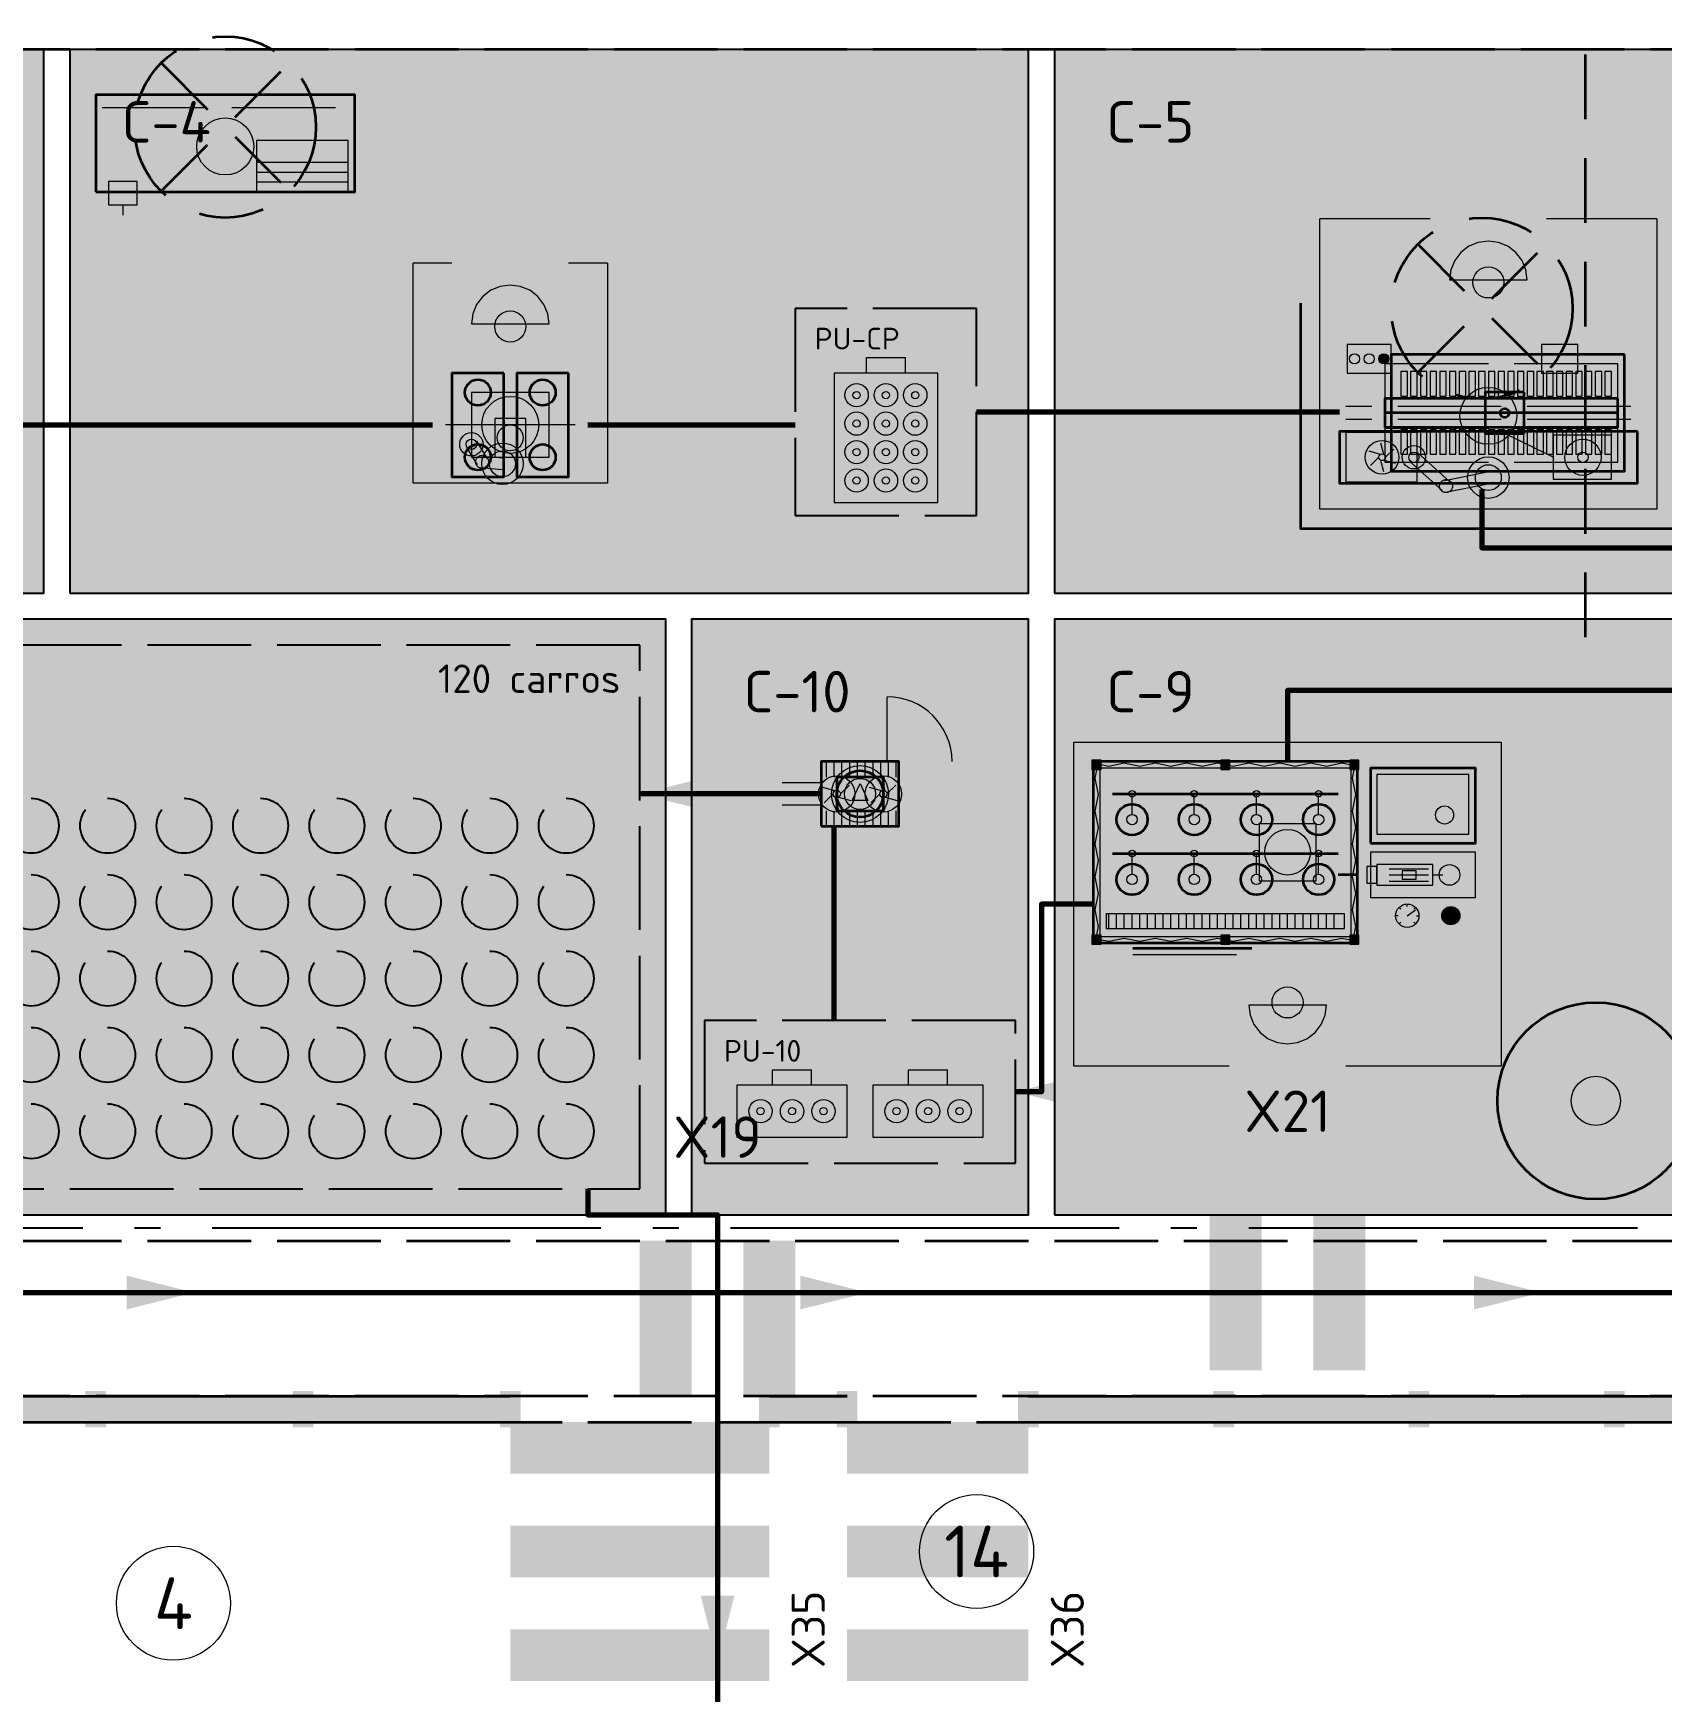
# Model space of a CAD drawing. Header units: millimetres. Extents: x 0 to 1189, y 0 to 841.
# Drawn here: x 471.6 to 534.4, y 586.6 to 650.6 of the extents above; entities that cross this region are included whole.
import ezdxf
from ezdxf.enums import TextEntityAlignment as Align

# ---------------------------------------------------------------- set-up
doc = ezdxf.new("R2010")
doc.units = ezdxf.units.MM
for name, pattern in [('FLUJO-TRAZOS', [4, 2.5, -1.5]), ('IRAM-E-TRAZOS', [5, 4, -1]), ('IRAM-F-TRAZO-PUNTO', [20, 15, -2, 1, -2])]:
    doc.linetypes.add(name, pattern=pattern)
for name, color, linetype, lineweight, true_color in [('A-AREA-TRABAJO', 30, 'CONTINUOUS', 13, 0xeb963c), ('A-DEFENSA', 2, 'CONTINUOUS', 35, 0xe6b400), ('A-EQUIPO', 30, 'CONTINUOUS', 35, 0xe67800), ('A-MAMPARA', 1, 'CONTINUOUS', 35, 0xc82828), ('A-PASILLO', 2, 'IRAM-E-TRAZOS', 35, 0xd7a500), ('A-PULMON', 6, 'IRAM-E-TRAZOS', 25, 0xdc00c8), ('A-SENDA', 2, 'CONTINUOUS', 25, 0xd7a500), ('A-ZONA-LOG', 5, 'IRAM-F-TRAZO-PUNTO', 25, 0x285ac8)]:
    doc.layers.add(name, color=color, linetype=linetype, lineweight=lineweight, true_color=true_color)
for name, color, linetype, lineweight in [('A-EJE', 1, 'IRAM-F-TRAZO-PUNTO', 18), ('A-EQUIPO-FINO', 8, 'CONTINUOUS', 13), ('A-EQUIPO-OCULTO', 8, 'IRAM-E-TRAZOS', 13), ('A-EQUIPO-RELLENO', 9, 'CONTINUOUS', 13), ('A-OPERARIO', 6, 'CONTINUOUS', 18), ('A-RELLENO', 9, 'CONTINUOUS', 13), ('A-SECTOR', 1, 'CONTINUOUS', 25), ('A-SECTOR-TXT', 1, 'CONTINUOUS', 25), ('A-TEXTO', 7, 'CONTINUOUS', 18), ('F-EFL-GAS', 4, 'FLUJO-TRAZOS', 35), ('F-EFL-LIQ', 34, 'FLUJO-TRAZOS', 35), ('F-MP', 5, 'CONTINUOUS', 70), ('F-SE', 30, 'CONTINUOUS', 70)]:
    doc.layers.add(name, color=color, linetype=linetype, lineweight=lineweight)
doc.styles.add('ISO3098', font='isocpeur.ttf')

msp = doc.modelspace()

# ---------------------------------------------------------------- hatches: boundary and pattern name
at = {"layer": 'A-DEFENSA', "true_color": 0x1e1e1e}
h = msp.add_hatch(color=7, dxfattribs=at)
h.dxf.hatch_style = 1
h.paths.add_polyline_path([(473.6, 596.8), (474.4, 596.8), (474.4, 598.2), (473.6, 598.2)])
h = msp.add_hatch(color=7, dxfattribs=at)
h.dxf.hatch_style = 1
h.paths.add_polyline_path([(481.6, 596.8), (482.4, 596.8), (482.4, 598.2), (481.6, 598.2)])
h = msp.add_hatch(color=7, dxfattribs=at)
h.dxf.hatch_style = 1
h.paths.add_polyline_path([(489.6, 596.8), (490.4, 596.8), (490.4, 598.2), (489.6, 598.2)])
h = msp.add_hatch(color=7, dxfattribs=at)
h.dxf.hatch_style = 1
h.paths.add_polyline_path([(499.6, 596.8), (500.4, 596.8), (500.4, 598.2), (499.6, 598.2)])
h = msp.add_hatch(color=7, dxfattribs=at)
h.dxf.hatch_style = 1
h.paths.add_polyline_path([(502.6, 596.8), (503.4, 596.8), (503.4, 598.2), (502.6, 598.2)])
h = msp.add_hatch(color=7, dxfattribs=at)
h.dxf.hatch_style = 1
h.paths.add_polyline_path([(509.6, 596.8), (510.4, 596.8), (510.4, 598.2), (509.6, 598.2)])
h = msp.add_hatch(color=7, dxfattribs=at)
h.dxf.hatch_style = 1
h.paths.add_polyline_path([(517.138, 596.8), (517.938, 596.8), (517.938, 598.2), (517.138, 598.2)])
h = msp.add_hatch(color=7, dxfattribs=at)
h.dxf.hatch_style = 1
h.paths.add_polyline_path([(524.677, 596.8), (525.477, 596.8), (525.477, 598.2), (524.677, 598.2)])
h = msp.add_hatch(color=7, dxfattribs=at)
h.dxf.hatch_style = 1
h.paths.add_polyline_path([(532.215, 596.8), (533.015, 596.8), (533.015, 598.2), (532.215, 598.2)])
at = {"layer": 'A-DEFENSA', "true_color": 0xf5c800}
h = msp.add_hatch(color=7, dxfattribs=at)
h.dxf.hatch_style = 1
h.paths.add_polyline_path([(426, 597), (490, 597), (490, 598), (426, 598)])
h = msp.add_hatch(color=7, dxfattribs=at)
h.dxf.hatch_style = 1
h.paths.add_polyline_path([(500, 597), (503, 597), (503, 598), (500, 598)])
h = msp.add_hatch(color=7, dxfattribs=at)
h.dxf.hatch_style = 1
h.paths.add_polyline_path([(510, 597), (608, 597), (608, 598), (510, 598)])
at = {"layer": 'A-EQUIPO-FINO'}
h = msp.add_hatch(dxfattribs=at)
h.set_pattern_fill('ANSI31', scale=0.0944882, angle=45)
h.paths.add_polyline_path([(502, 621.9), (505, 621.9), (505, 622.5), (502, 622.5)])
h = msp.add_hatch(dxfattribs=at)
h.set_pattern_fill('ANSI31', scale=0.0944882, angle=45)
h.paths.add_polyline_path([(502, 620), (505, 620), (505, 620.6), (502, 620.6)])
at = {"layer": 'A-EQUIPO-RELLENO', "true_color": 0xeedec0}
h = msp.add_hatch(color=7, dxfattribs=at)
h.dxf.hatch_style = 1
h.paths.add_polyline_path([(474, 644.5), (484, 644.5), (484, 648.25), (474, 648.25)])
at = {"layer": 'A-EQUIPO-RELLENO', "true_color": 0xcdd0d4}
h = msp.add_hatch(color=7, dxfattribs=at)
h.dxf.hatch_style = 1
h.paths.add_polyline_path([(474.5, 644), (475.6, 644), (475.6, 644.9), (474.5, 644.9)])
at = {"layer": 'A-EQUIPO-RELLENO', "true_color": 0xfae1f5}
h = msp.add_hatch(color=7, dxfattribs=at)
h.dxf.hatch_style = 1
h.paths.add_polyline_path([(529.25, 641.1), (529.199, 641.488), (529.049, 641.85), (528.811, 642.161), (528.5, 642.399), (528.138, 642.549), (527.75, 642.6), (527.362, 642.549), (527, 642.399), (526.689, 642.161), (526.451, 641.85), (526.301, 641.488), (526.25, 641.1), (529.25, 641.1)])
at = {"layer": 'A-EQUIPO-RELLENO', "true_color": 0xffffff}
h = msp.add_hatch(color=7, dxfattribs=at)
h.dxf.hatch_style = 1
h.paths.add_polyline_path([(527.15, 641), (527.17, 640.845), (527.23, 640.7), (527.326, 640.576), (527.45, 640.48), (527.595, 640.42), (527.75, 640.4), (527.905, 640.42), (528.05, 640.48), (528.174, 640.576), (528.27, 640.7), (528.33, 640.845), (528.35, 641), (528.33, 641.155), (528.27, 641.3), (528.174, 641.424), (528.05, 641.52), (527.905, 641.58), (527.75, 641.6), (527.595, 641.58), (527.45, 641.52), (527.326, 641.424), (527.23, 641.3), (527.17, 641.155)])
at = {"layer": 'A-EQUIPO-RELLENO', "true_color": 0xfae1f5}
h = msp.add_hatch(color=7, dxfattribs=at)
h.dxf.hatch_style = 1
h.paths.add_polyline_path([(491.5, 639.4), (491.449, 639.788), (491.299, 640.15), (491.061, 640.461), (490.75, 640.699), (490.388, 640.849), (490, 640.9), (489.612, 640.849), (489.25, 640.699), (488.939, 640.461), (488.701, 640.15), (488.551, 639.788), (488.5, 639.4), (491.5, 639.4)])
at = {"layer": 'A-EQUIPO-RELLENO', "true_color": 0xffffff}
h = msp.add_hatch(color=7, dxfattribs=at)
h.dxf.hatch_style = 1
h.paths.add_polyline_path([(489.4, 639.3), (489.42, 639.145), (489.48, 639), (489.576, 638.876), (489.7, 638.78), (489.845, 638.72), (490, 638.7), (490.155, 638.72), (490.3, 638.78), (490.424, 638.876), (490.52, 639), (490.58, 639.145), (490.6, 639.3), (490.58, 639.455), (490.52, 639.6), (490.424, 639.724), (490.3, 639.82), (490.155, 639.88), (490, 639.9), (489.845, 639.88), (489.7, 639.82), (489.576, 639.724), (489.48, 639.6), (489.42, 639.455)])
at = {"layer": 'A-EQUIPO-RELLENO', "true_color": 0xcdd0d4}
h = msp.add_hatch(color=7, dxfattribs=at)
h.dxf.hatch_style = 1
h.paths.add_polyline_path([(524, 638.6), (522.3, 638.6), (522.3, 637.5), (524, 637.5)])
h = msp.add_hatch(color=7, dxfattribs=at)
h.dxf.hatch_style = 1
h.paths.add_polyline_path([(531.2, 638.6), (529.8, 638.6), (529.8, 637.5), (531.2, 637.5)])
at = {"layer": 'A-EQUIPO-RELLENO', "true_color": 0xdc2828}
h = msp.add_hatch(color=7, dxfattribs=at)
h.dxf.hatch_style = 1
h.paths.add_polyline_path([(523.519, 638.05), (523.525, 637.999), (523.545, 637.951), (523.577, 637.91), (523.618, 637.879), (523.665, 637.859), (523.717, 637.852), (523.768, 637.859), (523.816, 637.879), (523.857, 637.91), (523.888, 637.951), (523.908, 637.999), (523.915, 638.05), (523.908, 638.101), (523.888, 638.149), (523.857, 638.19), (523.816, 638.221), (523.768, 638.241), (523.717, 638.248), (523.665, 638.241), (523.618, 638.221), (523.577, 638.19), (523.545, 638.149), (523.525, 638.101)])
at = {"layer": 'A-EQUIPO-RELLENO', "true_color": 0xeeeeee}
h = msp.add_hatch(color=7, dxfattribs=at)
h.dxf.hatch_style = 1
h.paths.add_polyline_path([(533, 638.214), (524, 638.214), (524, 633.714), (533, 633.714)])
at = {"layer": 'A-EQUIPO-RELLENO', "true_color": 0xcdd0d4}
h = msp.add_hatch(color=7, dxfattribs=at)
h.dxf.hatch_style = 1
h.paths.add_polyline_path([(489.75, 637.5), (487.75, 637.5), (487.75, 633.5), (489.75, 633.5)])
h = msp.add_hatch(color=7, dxfattribs=at)
h.dxf.hatch_style = 1
h.paths.add_polyline_path([(492.25, 637.5), (490.25, 637.5), (490.25, 633.5), (492.25, 633.5)])
at = {"layer": 'A-EQUIPO-RELLENO', "true_color": 0xfaf0fa}
h = msp.add_hatch(color=7, dxfattribs=at)
h.dxf.hatch_style = 1
h.paths.add_polyline_path([(502.5, 632.5), (506.5, 632.5), (506.5, 637.5), (502.5, 637.5)])
at = {"layer": 'A-EQUIPO-RELLENO', "true_color": 0xcdd0d4}
h = msp.add_hatch(color=7, dxfattribs=at)
h.dxf.hatch_style = 1
h.paths.add_polyline_path([(529.13, 636.764), (527.63, 636.764), (527.63, 635.164), (529.13, 635.164)])
at = {"layer": 'A-EQUIPO-RELLENO', "true_color": 0xe2e7ee}
h = msp.add_hatch(color=7, dxfattribs=at)
h.dxf.hatch_style = 1
h.paths.add_polyline_path([(532.75, 636.514), (523.75, 636.514), (523.75, 635.414), (532.75, 635.414)])
at = {"layer": 'A-EQUIPO-RELLENO', "true_color": 0xe6a06e}
h = msp.add_hatch(color=7, dxfattribs=at)
h.dxf.hatch_style = 1
h.paths.add_polyline_path([(532.75, 636.089), (523.75, 636.089), (523.75, 635.839), (532.75, 635.839)])
at = {"layer": 'A-EQUIPO-RELLENO', "true_color": 0xeeeeee}
h = msp.add_hatch(color=7, dxfattribs=at)
h.dxf.hatch_style = 1
h.paths.add_polyline_path([(490.6, 635.75), (489.4, 635.75), (489.4, 634.25), (490.6, 634.25)])
at = {"layer": 'A-EQUIPO-RELLENO', "true_color": 0xcdd0d4}
h = msp.add_hatch(color=7, dxfattribs=at)
h.dxf.hatch_style = 1
h.paths.add_polyline_path([(533.5, 635.25), (522, 635.25), (522, 633.25), (533.5, 633.25)])
h = msp.add_hatch(color=7, dxfattribs=at)
h.dxf.hatch_style = 1
h.paths.add_polyline_path([(525, 635.2), (522.25, 635.2), (522.25, 633.3), (525, 633.3)])
at = {"layer": 'A-EQUIPO-RELLENO', "true_color": 0xeeeeee}
h = msp.add_hatch(color=7, dxfattribs=at)
h.dxf.hatch_style = 1
h.paths.add_polyline_path([(532.5, 635.1), (530.25, 635.1), (530.25, 633.4), (532.5, 633.4)])
at = {"layer": 'A-EQUIPO-RELLENO', "true_color": 0xfad7c8}
h = msp.add_hatch(color=7, dxfattribs=at)
h.dxf.hatch_style = 1
h.paths.add_polyline_path([(502, 620), (505, 620), (505, 622.5), (502, 622.5)])
at = {"layer": 'A-EQUIPO-RELLENO', "true_color": 0x969ba0}
h = msp.add_hatch(color=7, dxfattribs=at)
h.dxf.hatch_style = 1
h.paths.add_polyline_path([(512.45, 622.2), (512.8, 622.2), (512.8, 622.55), (512.45, 622.55)])
h = msp.add_hatch(color=7, dxfattribs=at)
h.dxf.hatch_style = 1
h.paths.add_polyline_path([(512.45, 622.2), (512.8, 622.2), (512.8, 622.55), (512.45, 622.55)])
at = {"layer": 'A-EQUIPO-RELLENO', "true_color": 0xf5f8fc}
h = msp.add_hatch(color=7, dxfattribs=at)
h.dxf.hatch_style = 1
h.paths.add_polyline_path([(512.5, 615.5), (522.7, 615.5), (522.7, 622.5), (512.5, 622.5)])
at = {"layer": 'A-EQUIPO-RELLENO', "true_color": 0x969ba0}
h = msp.add_hatch(color=7, dxfattribs=at)
h.dxf.hatch_style = 1
h.paths.add_polyline_path([(517.425, 622.2), (517.775, 622.2), (517.775, 622.55), (517.425, 622.55)])
h = msp.add_hatch(color=7, dxfattribs=at)
h.dxf.hatch_style = 1
h.paths.add_polyline_path([(522.4, 622.2), (522.75, 622.2), (522.75, 622.55), (522.4, 622.55)])
h = msp.add_hatch(color=7, dxfattribs=at)
h.dxf.hatch_style = 1
h.paths.add_polyline_path([(522.4, 622.2), (522.75, 622.2), (522.75, 622.55), (522.4, 622.55)])
at = {"layer": 'A-EQUIPO-RELLENO', "true_color": 0xfff5ee}
h = msp.add_hatch(color=7, dxfattribs=at)
h.dxf.hatch_style = 1
h.paths.add_polyline_path([(502.6, 620.6), (504.4, 620.6), (504.4, 621.9), (502.6, 621.9)])
at = {"layer": 'A-EQUIPO-RELLENO', "true_color": 0xc8e1fa}
h = msp.add_hatch(color=7, dxfattribs=at)
h.dxf.hatch_style = 1
h.paths.add_polyline_path([(523.2, 619.35), (527.25, 619.35), (527.25, 622.25), (523.2, 622.25)])
at = {"layer": 'A-EQUIPO-RELLENO', "true_color": 0xe2e7ee}
h = msp.add_hatch(color=7, dxfattribs=at)
h.dxf.hatch_style = 1
h.paths.add_polyline_path([(514.6, 620.26), (514.58, 620.415), (514.52, 620.56), (514.424, 620.684), (514.3, 620.78), (514.155, 620.84), (514, 620.86), (513.845, 620.84), (513.7, 620.78), (513.576, 620.684), (513.48, 620.56), (513.42, 620.415), (513.4, 620.26), (513.42, 620.105), (513.48, 619.96), (513.576, 619.836), (513.7, 619.74), (513.845, 619.68), (514, 619.66), (514.155, 619.68), (514.3, 619.74), (514.424, 619.836), (514.52, 619.96), (514.58, 620.105)])
h = msp.add_hatch(color=7, dxfattribs=at)
h.dxf.hatch_style = 1
h.paths.add_polyline_path([(517, 620.26), (516.98, 620.415), (516.92, 620.56), (516.824, 620.684), (516.7, 620.78), (516.555, 620.84), (516.4, 620.86), (516.245, 620.84), (516.1, 620.78), (515.976, 620.684), (515.88, 620.56), (515.82, 620.415), (515.8, 620.26), (515.82, 620.105), (515.88, 619.96), (515.976, 619.836), (516.1, 619.74), (516.245, 619.68), (516.4, 619.66), (516.555, 619.68), (516.7, 619.74), (516.824, 619.836), (516.92, 619.96), (516.98, 620.105)])
h = msp.add_hatch(color=7, dxfattribs=at)
h.dxf.hatch_style = 1
h.paths.add_polyline_path([(519.4, 620.26), (519.38, 620.415), (519.32, 620.56), (519.224, 620.684), (519.1, 620.78), (518.955, 620.84), (518.8, 620.86), (518.645, 620.84), (518.5, 620.78), (518.376, 620.684), (518.28, 620.56), (518.22, 620.415), (518.2, 620.26), (518.22, 620.105), (518.28, 619.96), (518.376, 619.836), (518.5, 619.74), (518.645, 619.68), (518.8, 619.66), (518.955, 619.68), (519.1, 619.74), (519.224, 619.836), (519.32, 619.96), (519.38, 620.105)])
h = msp.add_hatch(color=7, dxfattribs=at)
h.dxf.hatch_style = 1
h.paths.add_polyline_path([(521.8, 620.26), (521.78, 620.415), (521.72, 620.56), (521.624, 620.684), (521.5, 620.78), (521.355, 620.84), (521.2, 620.86), (521.045, 620.84), (520.9, 620.78), (520.776, 620.684), (520.68, 620.56), (520.62, 620.415), (520.6, 620.26), (520.62, 620.105), (520.68, 619.96), (520.776, 619.836), (520.9, 619.74), (521.045, 619.68), (521.2, 619.66), (521.355, 619.68), (521.5, 619.74), (521.624, 619.836), (521.72, 619.96), (521.78, 620.105)])
at = {"layer": 'A-EQUIPO-RELLENO', "true_color": 0xcdd0d4}
h = msp.add_hatch(color=7, dxfattribs=at)
h.dxf.hatch_style = 1
h.paths.add_polyline_path([(523.2, 617.25), (527.25, 617.25), (527.25, 619), (523.2, 619)])
at = {"layer": 'A-EQUIPO-RELLENO', "true_color": 0xe2e7ee}
h = msp.add_hatch(color=7, dxfattribs=at)
h.dxf.hatch_style = 1
h.paths.add_polyline_path([(514.6, 617.95), (514.58, 618.105), (514.52, 618.25), (514.424, 618.374), (514.3, 618.47), (514.155, 618.53), (514, 618.55), (513.845, 618.53), (513.7, 618.47), (513.576, 618.374), (513.48, 618.25), (513.42, 618.105), (513.4, 617.95), (513.42, 617.795), (513.48, 617.65), (513.576, 617.526), (513.7, 617.43), (513.845, 617.37), (514, 617.35), (514.155, 617.37), (514.3, 617.43), (514.424, 617.526), (514.52, 617.65), (514.58, 617.795)])
h = msp.add_hatch(color=7, dxfattribs=at)
h.dxf.hatch_style = 1
h.paths.add_polyline_path([(517, 617.95), (516.98, 618.105), (516.92, 618.25), (516.824, 618.374), (516.7, 618.47), (516.555, 618.53), (516.4, 618.55), (516.245, 618.53), (516.1, 618.47), (515.976, 618.374), (515.88, 618.25), (515.82, 618.105), (515.8, 617.95), (515.82, 617.795), (515.88, 617.65), (515.976, 617.526), (516.1, 617.43), (516.245, 617.37), (516.4, 617.35), (516.555, 617.37), (516.7, 617.43), (516.824, 617.526), (516.92, 617.65), (516.98, 617.795)])
h = msp.add_hatch(color=7, dxfattribs=at)
h.dxf.hatch_style = 1
h.paths.add_polyline_path([(519.4, 617.95), (519.38, 618.105), (519.32, 618.25), (519.224, 618.374), (519.1, 618.47), (518.955, 618.53), (518.8, 618.55), (518.645, 618.53), (518.5, 618.47), (518.376, 618.374), (518.28, 618.25), (518.22, 618.105), (518.2, 617.95), (518.22, 617.795), (518.28, 617.65), (518.376, 617.526), (518.5, 617.43), (518.645, 617.37), (518.8, 617.35), (518.955, 617.37), (519.1, 617.43), (519.224, 617.526), (519.32, 617.65), (519.38, 617.795)])
h = msp.add_hatch(color=7, dxfattribs=at)
h.dxf.hatch_style = 1
h.paths.add_polyline_path([(521.8, 617.95), (521.78, 618.105), (521.72, 618.25), (521.624, 618.374), (521.5, 618.47), (521.355, 618.53), (521.2, 618.55), (521.045, 618.53), (520.9, 618.47), (520.776, 618.374), (520.68, 618.25), (520.62, 618.105), (520.6, 617.95), (520.62, 617.795), (520.68, 617.65), (520.776, 617.526), (520.9, 617.43), (521.045, 617.37), (521.2, 617.35), (521.355, 617.37), (521.5, 617.43), (521.624, 617.526), (521.72, 617.65), (521.78, 617.795)])
at = {"layer": 'A-EQUIPO-RELLENO', "true_color": 0xcdd0d4}
h = msp.add_hatch(color=7, dxfattribs=at)
h.dxf.hatch_style = 1
h.paths.add_polyline_path([(523.45, 617.725), (525.61, 617.725), (525.61, 618.525), (523.45, 618.525)])
at = {"layer": 'A-EQUIPO-RELLENO', "true_color": 0xffffff}
h = msp.add_hatch(color=7, dxfattribs=at)
h.dxf.hatch_style = 1
h.paths.add_polyline_path([(525.07, 616.55), (525.055, 616.666), (525.01, 616.775), (524.938, 616.868), (524.845, 616.94), (524.736, 616.985), (524.62, 617), (524.504, 616.985), (524.395, 616.94), (524.302, 616.868), (524.23, 616.775), (524.185, 616.666), (524.17, 616.55), (524.185, 616.434), (524.23, 616.325), (524.302, 616.232), (524.395, 616.16), (524.504, 616.115), (524.62, 616.1), (524.736, 616.115), (524.845, 616.16), (524.938, 616.232), (525.01, 616.325), (525.055, 616.434)])
h = msp.add_hatch(color=7, dxfattribs=at)
h.dxf.hatch_style = 1
h.paths.add_polyline_path([(526.65, 616.55), (526.638, 616.641), (526.603, 616.725), (526.547, 616.797), (526.475, 616.853), (526.391, 616.888), (526.3, 616.9), (526.209, 616.888), (526.125, 616.853), (526.053, 616.797), (525.997, 616.725), (525.962, 616.641), (525.95, 616.55), (525.962, 616.459), (525.997, 616.375), (526.053, 616.303), (526.125, 616.247), (526.209, 616.212), (526.3, 616.2), (526.391, 616.212), (526.475, 616.247), (526.547, 616.303), (526.603, 616.375), (526.638, 616.459)])
at = {"layer": 'A-EQUIPO-RELLENO', "true_color": 0x969ba0}
h = msp.add_hatch(color=7, dxfattribs=at)
h.dxf.hatch_style = 1
h.paths.add_polyline_path([(512.45, 615.45), (512.8, 615.45), (512.8, 615.8), (512.45, 615.8)])
h = msp.add_hatch(color=7, dxfattribs=at)
h.dxf.hatch_style = 1
h.paths.add_polyline_path([(512.45, 615.45), (512.8, 615.45), (512.8, 615.8), (512.45, 615.8)])
h = msp.add_hatch(color=7, dxfattribs=at)
h.dxf.hatch_style = 1
h.paths.add_polyline_path([(517.425, 615.45), (517.775, 615.45), (517.775, 615.8), (517.425, 615.8)])
h = msp.add_hatch(color=7, dxfattribs=at)
h.dxf.hatch_style = 1
h.paths.add_polyline_path([(522.4, 615.45), (522.75, 615.45), (522.75, 615.8), (522.4, 615.8)])
h = msp.add_hatch(color=7, dxfattribs=at)
h.dxf.hatch_style = 1
h.paths.add_polyline_path([(522.4, 615.45), (522.75, 615.45), (522.75, 615.8), (522.4, 615.8)])
at = {"layer": 'A-EQUIPO-RELLENO', "true_color": 0xffffff}
h = msp.add_hatch(color=7, dxfattribs=at)
h.dxf.hatch_style = 1
h.paths.add_polyline_path([(520.6, 613.2), (520.58, 613.355), (520.52, 613.5), (520.424, 613.624), (520.3, 613.72), (520.155, 613.78), (520, 613.8), (519.845, 613.78), (519.7, 613.72), (519.576, 613.624), (519.48, 613.5), (519.42, 613.355), (519.4, 613.2), (519.42, 613.045), (519.48, 612.9), (519.576, 612.776), (519.7, 612.68), (519.845, 612.62), (520, 612.6), (520.155, 612.62), (520.3, 612.68), (520.424, 612.776), (520.52, 612.9), (520.58, 613.045)])
at = {"layer": 'A-EQUIPO-RELLENO', "true_color": 0xfae1f5}
h = msp.add_hatch(color=7, dxfattribs=at)
h.dxf.hatch_style = 1
h.paths.add_polyline_path([(518.5, 613.1), (518.551, 612.712), (518.701, 612.35), (518.939, 612.039), (519.25, 611.801), (519.612, 611.651), (520, 611.6), (520.388, 611.651), (520.75, 611.801), (521.061, 612.039), (521.299, 612.35), (521.449, 612.712), (521.5, 613.1), (518.5, 613.1)])
at = {"layer": 'A-EQUIPO-RELLENO', "true_color": 0xe1e6ec}
h = msp.add_hatch(color=7, dxfattribs=at)
h.dxf.hatch_style = 1
h.paths.add_polyline_path([(535.7, 609.4), (535.571, 610.384), (535.191, 611.3), (534.587, 612.087), (533.8, 612.691), (532.884, 613.071), (531.9, 613.2), (530.916, 613.071), (530, 612.691), (529.213, 612.087), (528.609, 611.3), (528.229, 610.384), (528.1, 609.4), (528.229, 608.416), (528.609, 607.5), (529.213, 606.713), (530, 606.109), (530.916, 605.729), (531.9, 605.6), (532.884, 605.729), (533.8, 606.109), (534.587, 606.713), (535.191, 607.5), (535.571, 608.416)])
at = {"layer": 'A-EQUIPO-RELLENO', "true_color": 0xfaf0fa}
h = msp.add_hatch(color=7, dxfattribs=at)
h.dxf.hatch_style = 1
h.paths.add_polyline_path([(498.75, 608), (503, 608), (503, 610), (498.75, 610)])
h = msp.add_hatch(color=7, dxfattribs=at)
h.dxf.hatch_style = 1
h.paths.add_polyline_path([(504, 608), (508.25, 608), (508.25, 610), (504, 610)])
at = {"layer": 'A-RELLENO', "true_color": 0xfde4c8}
h = msp.add_hatch(color=7, dxfattribs=at)
h.dxf.hatch_style = 1
h.paths.add_polyline_path([(427, 629), (472, 629), (472, 650), (427, 650)])
h = msp.add_hatch(color=7, dxfattribs=at)
h.dxf.hatch_style = 1
h.paths.add_polyline_path([(473, 629), (510, 629), (510, 650), (473, 650)])
h = msp.add_hatch(color=7, dxfattribs=at)
h.dxf.hatch_style = 1
h.paths.add_polyline_path([(511, 629), (542, 629), (542, 650), (511, 650)])
at = {"layer": 'A-RELLENO', "true_color": 0xc8e8c8}
h = msp.add_hatch(color=7, dxfattribs=at)
h.dxf.hatch_style = 1
h.paths.add_polyline_path([(427, 605), (496, 605), (496, 628), (427, 628)])
at = {"layer": 'A-RELLENO', "true_color": 0xfde4c8}
h = msp.add_hatch(color=7, dxfattribs=at)
h.dxf.hatch_style = 1
h.paths.add_polyline_path([(497, 605), (510, 605), (510, 628), (497, 628)])
h = msp.add_hatch(color=7, dxfattribs=at)
h.dxf.hatch_style = 1
h.paths.add_polyline_path([(511, 605), (536, 605), (536, 628), (511, 628)])
at = {"layer": 'A-SENDA', "true_color": 0xd7a500}
h = msp.add_hatch(color=7, dxfattribs=at)
h.dxf.hatch_style = 1
h.paths.add_polyline_path([(517, 599), (519, 599), (519, 605), (517, 605)])
h = msp.add_hatch(color=7, dxfattribs=at)
h.dxf.hatch_style = 1
h.paths.add_polyline_path([(521, 599), (523, 599), (523, 605), (521, 605)])
h = msp.add_hatch(color=7, dxfattribs=at)
h.dxf.hatch_style = 1
h.paths.add_polyline_path([(495, 598), (497, 598), (497, 604), (495, 604)])
h = msp.add_hatch(color=7, dxfattribs=at)
h.dxf.hatch_style = 1
h.paths.add_polyline_path([(499, 598), (501, 598), (501, 604), (499, 604)])
h = msp.add_hatch(color=7, dxfattribs=at)
h.dxf.hatch_style = 1
h.paths.add_polyline_path([(490, 595), (500, 595), (500, 597), (490, 597)])
h = msp.add_hatch(color=7, dxfattribs=at)
h.dxf.hatch_style = 1
h.paths.add_polyline_path([(503, 595), (510, 595), (510, 597), (503, 597)])
h = msp.add_hatch(color=7, dxfattribs=at)
h.dxf.hatch_style = 1
h.paths.add_polyline_path([(490, 591), (500, 591), (500, 593), (490, 593)])
h = msp.add_hatch(color=7, dxfattribs=at)
h.dxf.hatch_style = 1
h.paths.add_polyline_path([(503, 591), (510, 591), (510, 593), (503, 593)])
h = msp.add_hatch(color=7, dxfattribs=at)
h.dxf.hatch_style = 1
h.paths.add_polyline_path([(490, 587), (500, 587), (500, 589), (490, 589)])
h = msp.add_hatch(color=7, dxfattribs=at)
h.dxf.hatch_style = 1
h.paths.add_polyline_path([(503, 587), (510, 587), (510, 589), (503, 589)])
at = {"layer": 'F-MP', "true_color": 0x0046c8}
h = msp.add_hatch(color=7, dxfattribs=at)
h.dxf.hatch_style = 1
h.paths.add_polyline_path([(477.8, 602), (475.2, 602.65), (475.2, 601.35)])
h = msp.add_hatch(color=7, dxfattribs=at)
h.dxf.hatch_style = 1
h.paths.add_polyline_path([(503.8, 602), (501.2, 602.65), (501.2, 601.35)])
h = msp.add_hatch(color=7, dxfattribs=at)
h.dxf.hatch_style = 1
h.paths.add_polyline_path([(529.8, 602), (527.2, 602.65), (527.2, 601.35)])
at = {"layer": 'F-SE', "true_color": 0xeb7800}
h = msp.add_hatch(color=7, dxfattribs=at)
h.dxf.hatch_style = 1
h.paths.add_polyline_path([(522, 636), (519.4, 636.65), (519.4, 635.35)])
h = msp.add_hatch(color=7, dxfattribs=at)
h.dxf.hatch_style = 1
h.paths.add_polyline_path([(487, 635.5), (484.4, 636.15), (484.4, 634.85)])
h = msp.add_hatch(color=7, dxfattribs=at)
h.dxf.hatch_style = 1
h.paths.add_polyline_path([(501, 635.5), (498.4, 636.15), (498.4, 634.85)])
h = msp.add_hatch(color=7, dxfattribs=at)
h.dxf.hatch_style = 1
h.paths.add_polyline_path([(528.2, 625.25), (530.8, 624.6), (530.8, 625.9)])
h = msp.add_hatch(color=7, dxfattribs=at)
h.dxf.hatch_style = 1
h.paths.add_polyline_path([(520, 622.5), (520.65, 625.1), (519.35, 625.1)])
h = msp.add_hatch(color=7, dxfattribs=at)
h.dxf.hatch_style = 1
h.paths.add_polyline_path([(495, 621.25), (497.6, 620.6), (497.6, 621.9)])
h = msp.add_hatch(color=7, dxfattribs=at)
h.dxf.hatch_style = 1
h.paths.add_polyline_path([(502.5, 620), (501.85, 617.4), (503.15, 617.4)])
h = msp.add_hatch(color=7, dxfattribs=at)
h.dxf.hatch_style = 1
h.paths.add_polyline_path([(509.5, 609.75), (512.1, 609.1), (512.1, 610.4)])
h = msp.add_hatch(color=7, dxfattribs=at)
h.dxf.hatch_style = 1
h.paths.add_polyline_path([(498, 587.7), (498.65, 590.3), (497.35, 590.3)])

# ---------------------------------------------------------------- linework, layer by layer
at = {"layer": 'A-AREA-TRABAJO'}
for p, q in [((525.5, 643.45), (521.25, 643.45)), ((534.25, 643.45), (530, 643.45)), ((487.75, 641.75), (486.25, 641.75)), ((493.75, 641.75), (492.25, 641.75)), ((511.75, 610.75), (517.75, 610.75)), ((522.25, 610.75), (528.25, 610.75))]:
    msp.add_line(p, q, dxfattribs=at)
for points in [[(534.25, 643.45), (534.25, 632.25), (521.25, 632.25), (521.25, 643.45)], [(493.75, 641.75), (493.75, 633.25), (486.25, 633.25), (486.25, 641.75)], [(511.75, 610.75), (511.75, 623.25), (528.25, 623.25), (528.25, 610.75)]]:
    msp.add_lwpolyline(points, dxfattribs=at)
at = {"layer": 'A-DEFENSA'}
for p, q in [((426, 598), (490, 598)), ((500, 598), (503, 598)), ((510, 598), (608, 598)), ((426, 597), (490, 597)), ((500, 597), (503, 597)), ((510, 597), (608, 597))]:
    msp.add_line(p, q, dxfattribs=at)
at = {"layer": 'A-EJE'}
for p, q in [((492.5, 635.5), (487.5, 635.5)), ((502, 621.675), (500.5, 621.675)), ((502, 620.825), (502, 621.675)), ((500.5, 620.825), (502, 620.825))]:
    msp.add_line(p, q, dxfattribs=at)
at = {"layer": 'A-EQUIPO'}
for p, q in [((532.75, 635.964), (523.75, 635.964)), ((513.25, 621.26), (521.95, 621.26)), ((513.25, 618.95), (521.95, 618.95)), ((522.7, 618.125), (521.95, 618.125)), ((514.03, 615.3), (518.62, 615.3))]:
    msp.add_line(p, q, dxfattribs=at)
for points in [[(474, 644.5), (484, 644.5), (484, 648.25), (474, 648.25)], [(533, 638.214), (524, 638.214), (524, 633.714), (533, 633.714)], [(489.75, 637.5), (487.75, 637.5), (487.75, 633.5), (489.75, 633.5)], [(492.25, 637.5), (490.25, 637.5), (490.25, 633.5), (492.25, 633.5)], [(529.13, 636.764), (527.63, 636.764), (527.63, 635.164), (529.13, 635.164)], [(532.75, 636.514), (523.75, 636.514), (523.75, 635.414), (532.75, 635.414)], [(533.5, 635.25), (522, 635.25), (522, 633.25), (533.5, 633.25)], [(502, 620), (505, 620), (505, 622.5), (502, 622.5)], [(512.5, 615.5), (522.7, 615.5), (522.7, 622.5), (512.5, 622.5)], [(502.6, 620.6), (504.4, 620.6), (504.4, 621.9), (502.6, 621.9)], [(523.2, 619.35), (527.25, 619.35), (527.25, 622.25), (523.2, 622.25)]]:
    msp.add_lwpolyline(points, close=True, dxfattribs=at)
for centre, radius in [((488.75, 636.75), 0.5), ((491.25, 636.75), 0.5), ((528.38, 635.964), 0.175), ((488.75, 634.25), 0.5), ((491.25, 634.25), 0.5), ((503.5, 621.25), 0.9), ((514, 620.26), 0.6), ((516.4, 620.26), 0.6), ((518.8, 620.26), 0.6), ((521.2, 620.26), 0.6), ((514, 617.95), 0.6), ((516.4, 617.95), 0.6), ((518.8, 617.95), 0.6), ((521.2, 617.95), 0.6), ((531.9, 609.4), 3.8)]:
    msp.add_circle(centre, radius, dxfattribs=at)
at = {"layer": 'A-EQUIPO-FINO'}
for p, q in [((480.2, 645.644), (483.75, 645.644)), ((480.2, 645.263), (483.75, 645.263)), ((480.2, 644.881), (483.75, 644.881)), ((475.05, 644), (475.05, 643.6)), ((528.73, 635.964), (528.03, 635.964)), ((504.55, 622.5), (504.55, 625)), ((514, 620.46), (514, 621.26)), ((516.4, 620.46), (516.4, 621.26)), ((518.8, 620.46), (518.8, 621.26)), ((521.2, 620.46), (521.2, 621.26)), ((514, 618.15), (514, 618.95)), ((516.4, 618.15), (516.4, 618.95)), ((518.8, 618.15), (518.8, 618.95)), ((521.2, 618.15), (521.2, 618.95)), ((523.925, 618.365), (525.437, 618.365)), ((523.925, 618.125), (525.437, 618.125)), ((525.61, 618.125), (525.999, 618.125)), ((523.925, 617.885), (525.437, 617.885)), ((524.372, 616.798), (524.302, 616.868)), ((524.62, 616.901), (524.62, 617)), ((524.62, 616.55), (524.935, 616.775)), ((524.868, 616.798), (524.938, 616.868)), ((526.107, 616.743), (526.053, 616.797)), ((526.3, 616.823), (526.3, 616.9)), ((526.493, 616.743), (526.547, 616.797)), ((513.1, 616.06), (513.1, 616.62)), ((513.4, 616.06), (513.4, 616.62)), ((513.7, 616.06), (513.7, 616.62)), ((514, 616.06), (514, 616.62)), ((514.3, 616.06), (514.3, 616.62)), ((514.6, 616.06), (514.6, 616.62)), ((514.9, 616.06), (514.9, 616.62)), ((515.2, 616.06), (515.2, 616.62)), ((515.5, 616.06), (515.5, 616.62)), ((515.8, 616.06), (515.8, 616.62)), ((516.1, 616.06), (516.1, 616.62)), ((516.4, 616.06), (516.4, 616.62)), ((516.7, 616.06), (516.7, 616.62)), ((517, 616.06), (517, 616.62)), ((517.3, 616.06), (517.3, 616.62)), ((517.6, 616.06), (517.6, 616.62)), ((517.9, 616.06), (517.9, 616.62)), ((518.2, 616.06), (518.2, 616.62)), ((518.5, 616.06), (518.5, 616.62)), ((518.8, 616.06), (518.8, 616.62)), ((519.1, 616.06), (519.1, 616.62)), ((519.4, 616.06), (519.4, 616.62)), ((519.7, 616.06), (519.7, 616.62)), ((520, 616.06), (520, 616.62)), ((520.3, 616.06), (520.3, 616.62)), ((520.6, 616.06), (520.6, 616.62)), ((520.9, 616.06), (520.9, 616.62)), ((521.2, 616.06), (521.2, 616.62)), ((521.5, 616.06), (521.5, 616.62)), ((521.8, 616.06), (521.8, 616.62)), ((524.269, 616.55), (524.17, 616.55)), ((524.372, 616.302), (524.302, 616.232)), ((524.868, 616.302), (524.938, 616.232)), ((524.971, 616.55), (525.07, 616.55)), ((526.027, 616.55), (525.95, 616.55)), ((526.107, 616.357), (526.053, 616.303)), ((526.3, 616.55), (526.545, 616.725)), ((526.493, 616.357), (526.547, 616.303)), ((526.573, 616.55), (526.65, 616.55))]:
    msp.add_line(p, q, dxfattribs=at)
for points in [[(480.2, 644.5), (483.75, 644.5), (483.75, 646.475), (480.2, 646.475)], [(474.5, 644), (475.6, 644), (475.6, 644.9), (474.5, 644.9)], [(524, 638.6), (522.3, 638.6), (522.3, 637.5), (524, 637.5)], [(531.2, 638.6), (529.8, 638.6), (529.8, 637.5), (531.2, 637.5)], [(524.625, 637.564), (524.375, 637.564), (524.375, 636.614), (524.625, 636.614)], [(525, 637.564), (524.75, 637.564), (524.75, 636.614), (525, 636.614)], [(525.375, 637.564), (525.125, 637.564), (525.125, 636.614), (525.375, 636.614)], [(525.75, 637.564), (525.5, 637.564), (525.5, 636.614), (525.75, 636.614)], [(526.125, 637.564), (525.875, 637.564), (525.875, 636.614), (526.125, 636.614)], [(526.5, 637.564), (526.25, 637.564), (526.25, 636.614), (526.5, 636.614)], [(526.875, 637.564), (526.625, 637.564), (526.625, 636.614), (526.875, 636.614)], [(527.25, 637.564), (527, 637.564), (527, 636.614), (527.25, 636.614)], [(527.625, 637.564), (527.375, 637.564), (527.375, 636.614), (527.625, 636.614)], [(528, 637.564), (527.75, 637.564), (527.75, 636.614), (528, 636.614)], [(528.375, 637.564), (528.125, 637.564), (528.125, 636.614), (528.375, 636.614)], [(528.75, 637.564), (528.5, 637.564), (528.5, 636.614), (528.75, 636.614)], [(529.125, 637.564), (528.875, 637.564), (528.875, 636.614), (529.125, 636.614)], [(529.5, 637.564), (529.25, 637.564), (529.25, 636.614), (529.5, 636.614)], [(529.875, 637.564), (529.625, 637.564), (529.625, 636.614), (529.875, 636.614)], [(530.25, 637.564), (530, 637.564), (530, 636.614), (530.25, 636.614)], [(530.625, 637.564), (530.375, 637.564), (530.375, 636.614), (530.625, 636.614)], [(531, 637.564), (530.75, 637.564), (530.75, 636.614), (531, 636.614)], [(531.375, 637.564), (531.125, 637.564), (531.125, 636.614), (531.375, 636.614)], [(531.75, 637.564), (531.5, 637.564), (531.5, 636.614), (531.75, 636.614)], [(532.125, 637.564), (531.875, 637.564), (531.875, 636.614), (532.125, 636.614)], [(532.5, 637.564), (532.25, 637.564), (532.25, 636.614), (532.5, 636.614)], [(490.6, 635.75), (489.4, 635.75), (489.4, 634.25), (490.6, 634.25)], [(524.625, 635.314), (524.375, 635.314), (524.375, 634.364), (524.625, 634.364)], [(525, 635.314), (524.75, 635.314), (524.75, 634.364), (525, 634.364)], [(525.375, 635.314), (525.125, 635.314), (525.125, 634.364), (525.375, 634.364)], [(525.75, 635.314), (525.5, 635.314), (525.5, 634.364), (525.75, 634.364)], [(526.125, 635.314), (525.875, 635.314), (525.875, 634.364), (526.125, 634.364)], [(526.5, 635.314), (526.25, 635.314), (526.25, 634.364), (526.5, 634.364)], [(526.875, 635.314), (526.625, 635.314), (526.625, 634.364), (526.875, 634.364)], [(527.25, 635.314), (527, 635.314), (527, 634.364), (527.25, 634.364)], [(527.625, 635.314), (527.375, 635.314), (527.375, 634.364), (527.625, 634.364)], [(528, 635.314), (527.75, 635.314), (527.75, 634.364), (528, 634.364)], [(528.375, 635.314), (528.125, 635.314), (528.125, 634.364), (528.375, 634.364)], [(528.75, 635.314), (528.5, 635.314), (528.5, 634.364), (528.75, 634.364)], [(529.125, 635.314), (528.875, 635.314), (528.875, 634.364), (529.125, 634.364)], [(529.5, 635.314), (529.25, 635.314), (529.25, 634.364), (529.5, 634.364)], [(529.875, 635.314), (529.625, 635.314), (529.625, 634.364), (529.875, 634.364)], [(530.25, 635.314), (530, 635.314), (530, 634.364), (530.25, 634.364)], [(530.625, 635.314), (530.375, 635.314), (530.375, 634.364), (530.625, 634.364)], [(531, 635.314), (530.75, 635.314), (530.75, 634.364), (531, 634.364)], [(531.375, 635.314), (531.125, 635.314), (531.125, 634.364), (531.375, 634.364)], [(531.75, 635.314), (531.5, 635.314), (531.5, 634.364), (531.75, 634.364)], [(532.125, 635.314), (531.875, 635.314), (531.875, 634.364), (532.125, 634.364)], [(532.5, 635.314), (532.25, 635.314), (532.25, 634.364), (532.5, 634.364)], [(525, 635.2), (522.25, 635.2), (522.25, 633.3), (525, 633.3)], [(532.5, 635.1), (530.25, 635.1), (530.25, 633.4), (532.5, 633.4)], [(512.45, 622.2), (512.8, 622.2), (512.8, 622.55), (512.45, 622.55)], [(512.45, 622.2), (512.8, 622.2), (512.8, 622.55), (512.45, 622.55)], [(517.425, 622.2), (517.775, 622.2), (517.775, 622.55), (517.425, 622.55)], [(522.4, 622.2), (522.75, 622.2), (522.75, 622.55), (522.4, 622.55)], [(522.4, 622.2), (522.75, 622.2), (522.75, 622.55), (522.4, 622.55)], [(512.75, 615.75), (522.45, 615.75), (522.45, 622.25), (512.75, 622.25)], [(503.2, 621), (503.5, 621.65), (503.8, 621)], [(523.2, 617.25), (527.25, 617.25), (527.25, 619), (523.2, 619)], [(523.061, 617.805), (523.45, 617.805), (523.45, 618.445), (523.061, 618.445)], [(523.45, 617.725), (525.61, 617.725), (525.61, 618.525), (523.45, 618.525)], [(524.422, 617.965), (524.962, 617.965), (524.962, 618.285), (524.422, 618.285)], [(513, 616.06), (522.2, 616.06), (522.2, 616.62), (513, 616.62)], [(512.45, 615.45), (512.8, 615.45), (512.8, 615.8), (512.45, 615.8)], [(512.45, 615.45), (512.8, 615.45), (512.8, 615.8), (512.45, 615.8)], [(517.425, 615.45), (517.775, 615.45), (517.775, 615.8), (517.425, 615.8)], [(522.4, 615.45), (522.75, 615.45), (522.75, 615.8), (522.4, 615.8)], [(522.4, 615.45), (522.75, 615.45), (522.75, 615.8), (522.4, 615.8)]]:
    msp.add_lwpolyline(points, close=True, dxfattribs=at)
for points in [[(523.715, 634.363), (523.602, 634.8)], [(523.585, 634.363), (523.149, 634.483)], [(523.52, 634.25), (523.197, 633.933)], [(523.585, 634.137), (523.698, 633.7)], [(523.715, 634.137), (524.151, 634.017)], [(523.78, 634.25), (524.103, 634.567)], [(512.688, 622.5), (512.562, 621.864), (512.688, 621.227), (512.562, 620.591), (512.688, 619.955), (512.562, 619.318), (512.688, 618.682), (512.562, 618.045), (512.688, 617.409), (512.562, 616.773), (512.688, 616.136), (512.562, 615.5)], [(522.513, 615.5), (522.638, 616.136), (522.513, 616.773), (522.638, 617.409), (522.513, 618.045), (522.638, 618.682), (522.513, 619.318), (522.638, 619.955), (522.513, 620.591), (522.638, 621.227), (522.513, 621.864), (522.638, 622.5)], [(522.7, 622.312), (522.1, 622.438), (521.5, 622.312), (520.9, 622.438), (520.3, 622.312), (519.7, 622.438), (519.1, 622.312), (518.5, 622.438), (517.9, 622.312), (517.3, 622.438), (516.7, 622.312), (516.1, 622.438), (515.5, 622.312), (514.9, 622.438), (514.3, 622.312), (513.7, 622.438), (513.1, 622.312), (512.5, 622.438)], [(502.53, 621.371), (502.061, 621.501)], [(502.46, 621.25), (502.113, 620.909)], [(502.67, 621.371), (502.548, 621.843)], [(502.74, 621.25), (503.087, 621.591)], [(504.33, 621.371), (503.861, 621.501)], [(504.26, 621.25), (503.913, 620.909)], [(504.47, 621.371), (504.348, 621.843)], [(504.54, 621.25), (504.887, 621.591)], [(502.53, 621.129), (502.652, 620.657)], [(502.67, 621.129), (503.139, 620.999)], [(504.33, 621.129), (504.452, 620.657)], [(504.47, 621.129), (504.939, 620.999)], [(512.5, 615.688), (513.1, 615.562), (513.7, 615.688), (514.3, 615.562), (514.9, 615.688), (515.5, 615.562), (516.1, 615.688), (516.7, 615.562), (517.3, 615.688), (517.9, 615.562), (518.5, 615.688), (519.1, 615.562), (519.7, 615.688), (520.3, 615.562), (520.9, 615.688), (521.5, 615.562), (522.1, 615.688), (522.7, 615.562)]]:
    msp.add_lwpolyline(points, dxfattribs=at)
for centre, radius in [((522.583, 638.05), 0.198), ((523.15, 638.05), 0.198), ((523.717, 638.05), 0.198), ((503.367, 636.65), 0.45), ((503.367, 636.65), 0.14), ((504.5, 636.65), 0.45), ((504.5, 636.65), 0.14), ((505.633, 636.65), 0.45), ((505.633, 636.65), 0.14), ((503.367, 635.55), 0.45), ((504.5, 635.55), 0.45), ((505.633, 635.55), 0.45), ((490, 635), 0.5), ((503.367, 635.55), 0.14), ((504.5, 635.55), 0.14), ((505.633, 635.55), 0.14), ((488.5, 634.75), 0.45), ((488.5, 634.75), 0.2), ((489.7, 634), 0.8), ((503.367, 634.45), 0.45), ((504.5, 634.45), 0.45), ((505.633, 634.45), 0.45), ((523.65, 634.25), 0.65), ((524.875, 634.25), 0.45), ((531.4, 634.25), 0.7), ((489.7, 634), 0.5), ((503.367, 634.45), 0.14), ((504.5, 634.45), 0.14), ((505.633, 634.45), 0.14), ((523.65, 634.25), 0.13), ((524.875, 634.25), 0.2), ((527.75, 633.464), 0.8), ((531.4, 634.25), 0.2), ((503.367, 633.35), 0.45), ((503.367, 633.35), 0.14), ((504.5, 633.35), 0.45), ((504.5, 633.35), 0.14), ((505.633, 633.35), 0.45), ((505.633, 633.35), 0.14), ((527.75, 633.464), 0.5), ((502.6, 621.25), 0.7), ((504.4, 621.25), 0.7), ((502.6, 621.25), 0.14), ((503.5, 621.25), 0.6), ((504.4, 621.25), 0.14), ((514, 621.26), 0.125), ((516.4, 621.26), 0.125), ((518.8, 621.26), 0.125), ((521.2, 621.26), 0.125), ((526.06, 620.44), 0.35), ((514, 620.26), 0.2), ((516.4, 620.26), 0.2), ((518.8, 620.26), 0.2), ((521.2, 620.26), 0.2), ((514, 618.95), 0.125), ((516.4, 618.95), 0.125), ((518.8, 618.95), 0.125), ((521.2, 618.95), 0.125), ((514, 617.95), 0.2), ((516.4, 617.95), 0.2), ((518.8, 617.95), 0.2), ((521.2, 617.95), 0.2), ((526.25, 618.125), 0.4), ((524.62, 616.55), 0.45), ((526.3, 616.55), 0.35), ((531.9, 609.4), 0.95), ((499.658, 609), 0.45), ((499.658, 609), 0.14), ((500.875, 609), 0.45), ((500.875, 609), 0.14), ((502.092, 609), 0.45), ((502.092, 609), 0.14), ((504.908, 609), 0.45), ((504.908, 609), 0.14), ((506.125, 609), 0.45), ((506.125, 609), 0.14), ((507.342, 609), 0.45), ((507.342, 609), 0.14)]:
    msp.add_circle(centre, radius, dxfattribs=at)
at = {"layer": 'A-EQUIPO-OCULTO'}
for p, q in [((474.25, 647.75), (483.75, 647.75)), ((533.25, 636.214), (522.25, 636.214)), ((533.25, 635.714), (522.25, 635.714)), ((488.692, 634.867), (489.104, 634.192)), ((530.25, 634.25), (528.38, 635.164)), ((488.308, 634.633), (488.721, 633.958)), ((488.934, 634.299), (489.721, 634.224)), ((524.725, 634.082), (525.966, 632.971)), ((525.025, 634.418), (526.266, 633.306)), ((488.891, 633.851), (489.679, 633.776)), ((526.072, 633.359), (527.706, 633.685)), ((526.16, 632.918), (527.794, 633.243)), ((514.03, 615.05), (518.62, 615.05))]:
    msp.add_line(p, q, dxfattribs=at)
for points in [[(532.75, 637.864), (523.75, 637.864), (523.75, 636.564), (532.75, 636.564)], [(491.5, 636.75), (488.5, 636.75), (488.5, 634.25), (491.5, 634.25)], [(532.75, 635.364), (523.75, 635.364), (523.75, 634.064), (532.75, 634.064)], [(523.45, 619.7), (527, 619.7), (527, 622), (523.45, 622)]]:
    msp.add_lwpolyline(points, close=True, dxfattribs=at)
for centre in [(488.913, 634.075), (526.116, 633.138)]:
    msp.add_circle(centre, 0.25, dxfattribs=at)
msp.add_arc((504.55, 622.5), 2.5, 0, 90, dxfattribs=at)
at = {"layer": 'A-MAMPARA'}
msp.add_lwpolyline([(520.5, 640.2), (520.5, 631.5), (535, 631.5), (535, 640.2)], dxfattribs=at)
at = {"layer": 'A-OPERARIO'}
for p, q in [((503.75, 637.5), (503.75, 638.1)), ((503.75, 638.1), (505.25, 638.1)), ((505.25, 637.5), (505.25, 638.1)), ((500.125, 610), (500.125, 610.6)), ((500.125, 610.6), (501.625, 610.6)), ((501.625, 610), (501.625, 610.6)), ((505.375, 610), (505.375, 610.6)), ((505.375, 610.6), (506.875, 610.6)), ((506.875, 610), (506.875, 610.6))]:
    msp.add_line(p, q, dxfattribs=at)
for points in [[(529.25, 641.1), (529.199, 641.488), (529.049, 641.85), (528.811, 642.161), (528.5, 642.399), (528.138, 642.549), (527.75, 642.6), (527.362, 642.549), (527, 642.399), (526.689, 642.161), (526.451, 641.85), (526.301, 641.488), (526.25, 641.1)], [(491.5, 639.4), (491.449, 639.788), (491.299, 640.15), (491.061, 640.461), (490.75, 640.699), (490.388, 640.849), (490, 640.9), (489.612, 640.849), (489.25, 640.699), (488.939, 640.461), (488.701, 640.15), (488.551, 639.788), (488.5, 639.4)], [(502.5, 632.5), (506.5, 632.5), (506.5, 637.5), (502.5, 637.5)], [(518.5, 613.1), (518.551, 612.712), (518.701, 612.35), (518.939, 612.039), (519.25, 611.801), (519.612, 611.651), (520, 611.6), (520.388, 611.651), (520.75, 611.801), (521.061, 612.039), (521.299, 612.35), (521.449, 612.712), (521.5, 613.1)], [(498.75, 608), (503, 608), (503, 610), (498.75, 610)], [(504, 608), (508.25, 608), (508.25, 610), (504, 610)]]:
    msp.add_lwpolyline(points, close=True, dxfattribs=at)
for centre in [(527.75, 641), (490, 639.3), (520, 613.2)]:
    msp.add_circle(centre, 0.6, dxfattribs=at)
at = {"layer": 'A-PASILLO'}
for p, q in [((608, 650), (426, 650)), ((426, 604), (608, 604)), ((608, 598), (358, 598)), ((358, 597), (608, 597))]:
    msp.add_line(p, q, dxfattribs=at)
at = {"layer": 'A-PULMON'}
for points in [[(501, 632), (508, 632), (508, 640), (501, 640)], [(428, 606), (495, 606), (495, 627), (428, 627)], [(497.5, 607), (509.5, 607), (509.5, 612.5), (497.5, 612.5)]]:
    msp.add_lwpolyline(points, close=True, dxfattribs=at)
for centre in [(471.514, 620.022), (474.463, 620.022), (477.412, 620.022), (480.362, 620.022), (483.311, 620.022), (486.26, 620.022), (489.209, 620.022), (492.159, 620.022), (471.514, 617.072), (474.463, 617.072), (477.412, 617.072), (480.362, 617.072), (483.311, 617.072), (486.26, 617.072), (489.209, 617.072), (492.159, 617.072), (471.514, 614.123), (474.463, 614.123), (477.412, 614.123), (480.362, 614.123), (483.311, 614.123), (486.26, 614.123), (489.209, 614.123), (492.159, 614.123), (471.514, 611.174), (474.463, 611.174), (477.412, 611.174), (480.362, 611.174), (483.311, 611.174), (486.26, 611.174), (489.209, 611.174), (492.159, 611.174), (471.514, 608.225), (474.463, 608.225), (477.412, 608.225), (480.362, 608.225), (483.311, 608.225), (486.26, 608.225), (489.209, 608.225), (492.159, 608.225)]:
    msp.add_circle(centre, 1.062, dxfattribs=at)
at = {"layer": 'A-SECTOR'}
for points in [[(427, 629), (472, 629), (472, 650), (427, 650)], [(473, 629), (510, 629), (510, 650), (473, 650)], [(511, 629), (542, 629), (542, 650), (511, 650)], [(427, 605), (496, 605), (496, 628), (427, 628)], [(497, 605), (510, 605), (510, 628), (497, 628)], [(511, 605), (536, 605), (536, 628), (511, 628)]]:
    msp.add_lwpolyline(points, close=True, dxfattribs=at)
at = {"layer": 'A-TEXTO'}
msp.add_lwpolyline([(518.9, 617.9), (521.1, 617.9), (521.1, 620.1), (518.9, 620.1)], close=True, dxfattribs=at)
for centre, radius in [((479, 646.25), 1.1), ((490, 635.5), 1.1), ((527.75, 635.85), 1.1), ((503.5, 621.25), 1.1), ((520, 619), 0.88), ((508, 592), 2.2), ((477, 590), 2.2)]:
    msp.add_circle(centre, radius, dxfattribs=at)
at = {"layer": 'A-ZONA-LOG'}
msp.add_lwpolyline([(358.5, 604.5), (673.5, 604.5), (673.5, 700.5), (358.5, 700.5)], close=True, dxfattribs=at)
at = {"layer": 'F-EFL-GAS'}
for p, q in [((476.55, 644.55), (481.45, 649.45)), ((476.55, 649.45), (481.45, 644.55)), ((525.05, 637.55), (529.95, 642.45)), ((525.05, 642.45), (529.95, 637.55))]:
    msp.add_line(p, q, dxfattribs=at)
for centre in [(479, 647), (527.5, 640)]:
    msp.add_circle(centre, 3.5, dxfattribs=at)
at = {"layer": 'F-EFL-LIQ'}
msp.add_lwpolyline([(531.5, 627.3), (531.5, 655), (490, 655), (490, 670)], dxfattribs=at)
at = {"layer": 'F-MP'}
msp.add_lwpolyline([(268, 612.5), (268, 672), (334.5, 672), (334.5, 602), (555, 602), (555, 605.25)], dxfattribs=at)
at = {"layer": 'F-SE'}
for points in [[(527.5, 633), (527.5, 630.75), (587, 630.75), (587, 637)], [(508, 636), (522, 636)], [(470, 635.5), (487, 635.5)], [(493, 635.5), (501, 635.5)], [(573.5, 625.25), (520, 625.25), (520, 622.5)], [(502, 621.25), (495, 621.25)], [(502.5, 612.5), (502.5, 620)], [(512.5, 617), (510.5, 617), (510.5, 609.75), (509.5, 609.75)], [(493, 606), (493, 605), (498, 605), (498, 482), (498, 452)]]:
    msp.add_lwpolyline(points, dxfattribs=at)

# ---------------------------------------------------------------- texts
at = {"layer": 'A-PULMON', "style": 'ISO3098'}
for s, p in [('PU-CP', (501.75, 639.25)), ('PU-10', (498.25, 611.75))]:
    msp.add_text(s, height=0.84, dxfattribs=at).set_placement(p, align=Align.TOP_LEFT)
msp.add_text('120 carros', height=1.1, dxfattribs=at).set_placement((494.25, 626.25), align=Align.TOP_RIGHT)
at = {"layer": 'A-SECTOR-TXT', "style": 'ISO3098'}
for s, p in [('C-4', (475, 648)), ('C-5', (513, 648)), ('C-10', (499, 626)), ('C-9', (513, 626))]:
    msp.add_text(s, height=1.6, dxfattribs=at).set_placement(p, align=Align.TOP_LEFT)
at = {"layer": 'A-TEXTO', "style": 'ISO3098'}
for s, height, p in [('X21', 1.6, (520, 609)), ('X19', 1.6, (498, 608)), ('14', 2, (508, 592)), ('4', 2, (477, 590))]:
    msp.add_text(s, height=height, dxfattribs=at).set_placement(p, align=Align.MIDDLE_CENTER)
for s, p in [('X35', (501.5, 587.5)), ('X36', (511.5, 587.5))]:
    msp.add_text(s, height=1.28, rotation=90, dxfattribs=at).set_placement(p, align=Align.MIDDLE_LEFT)

doc.saveas('drawing.dxf')
